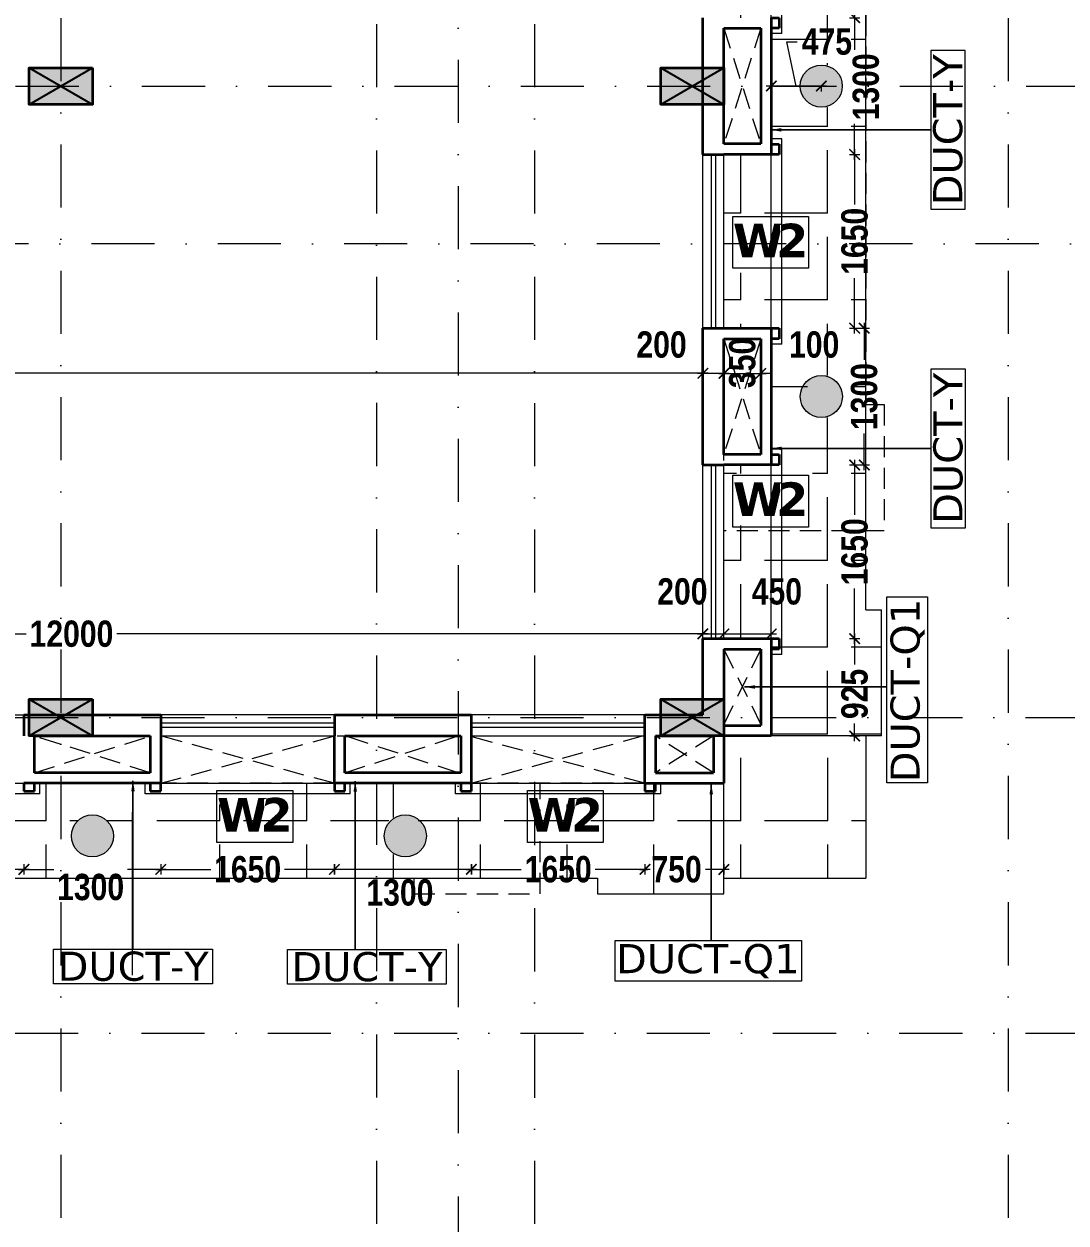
# Model space of a CAD drawing. Header units: millimetres. Extents: x -3092155 to 4513934, y -12317808 to 1850003.
# Drawn here: x -391685 to -381784, y -5738554 to -5727161 of the extents above; entities that cross this region are included whole.
import ezdxf

# ---------------------------------------------------------------- set-up
doc = ezdxf.new("R2010")
doc.units = ezdxf.units.MM
doc.header["$LTSCALE"] = 2
doc.header["$MEASUREMENT"] = 0
doc.header["$PDMODE"] = 34
doc.header["$PDSIZE"] = 500
for name, pattern in [('DASHDOT', [1, 0.5, -0.25, 0, -0.25]), ('DASHED2', [0.375, 0.25, -0.125]), ('HIDDEN', [0.375, 0.25, -0.125])]:
    doc.linetypes.add(name, pattern=pattern)
for name, color, linetype, lineweight in [('COL. R', 140, 'Continuous', 15), ('coloumn', 10, 'Continuous', 35), ('cornice', 12, 'Continuous', 25), ('D DIM', 250, 'Continuous', 9), ('DUCT', 37, 'Continuous', 35), ('glass', 5, 'Continuous', 15), ('GRID', 251, 'DASHDOT', 5), ('HAT', 42, 'Continuous', 5), ('PROJ', 251, 'HIDDEN', 5), ('SILL', 74, 'Continuous', 9), ('W2', 162, 'Continuous', 5)]:
    doc.layers.add(name, color=color, linetype=linetype, lineweight=lineweight)
doc.layers.add('DOT', color=7, linetype='DASHED2', lineweight=0, true_color=0x89067c)
doc.layers.add('duct text', color=7, linetype='Continuous', lineweight=5, true_color=0x30182a)
doc.styles.add('door', font='arial.ttf', dxfattribs={"height": 70})
doc.styles.add('INNER DIM', font='ARIALNB.TTF', dxfattribs={"height": 250})
doc.styles.add('style2', font='verdana.ttf')
doc.dimstyles.new('DOOR', dxfattribs={"dimtxt": 100, "dimasz": 100, "dimexe": 25, "dimexo": 50, "dimgap": 25, "dimtad": 0, "dimtih": 1, "dimtoh": 1, "dimdec": 0, "dimzin": 3, "dimdsep": 46, "dimtxsty": 'door', "dimblk": 'OBLIQUE', "dimcen": 200, "dimclrd": 256, "dimclre": 256, "dimclrt": 256, "dimadec": 0, "dimazin": 0, "dimtfac": 1, "dimtdec": 0, "dimtofl": 0, "dimtmove": 2, "dimatfit": 3, "dimfxl": 300, "dimfxlon": 1, "dimfrac": 1, "dimtolj": 1, "dimtzin": 0, "dimlwd": -1, "dimlwe": -1, "dimarcsym": 0})
doc.dimstyles.new('external final', dxfattribs={"dimscale": 0, "dimtxt": 250, "dimasz": 100, "dimexe": 50, "dimexo": 50, "dimgap": 50, "dimtad": 0, "dimdec": 0, "dimzin": 0, "dimdsep": 46, "dimtxsty": 'INNER DIM', "dimblk": 'ARCHTICK', "dimcen": 100, "dimdle": 50, "dimclrd": 256, "dimclre": 256, "dimclrt": 256, "dimadec": 0, "dimazin": 0, "dimtfac": 1, "dimtdec": 0, "dimtix": 1, "dimtmove": 1, "dimatfit": 3, "dimfxl": 50, "dimfxlon": 1, "dimtolj": 1, "dimtzin": 0, "dimlwd": -1, "dimlwe": -1, "dimarcsym": 1})
doc.dimstyles.new('INNER DIM', dxfattribs={"dimscale": 0, "dimtxt": 250, "dimasz": 100, "dimexe": 50, "dimexo": 50, "dimgap": 50, "dimtad": 0, "dimdec": 0, "dimzin": 0, "dimdsep": 46, "dimtxsty": 'INNER DIM', "dimblk": 'ARCHTICK', "dimcen": 100, "dimdle": 50, "dimclrd": 256, "dimclre": 256, "dimclrt": 256, "dimadec": 0, "dimazin": 0, "dimtfac": 1, "dimtdec": 0, "dimtix": 1, "dimtmove": 2, "dimatfit": 3, "dimfxl": 50, "dimfxlon": 1, "dimtolj": 1, "dimtzin": 0, "dimlwd": -1, "dimlwe": -1, "dimarcsym": 1})
pattern_1 = [(180, (-832849.45, -16659), (0, 825), [600, -225]), (90, (-832849.45, -16659), (825, 5e-14), [600, -225])]

# ---------------------------------------------------------------- blocks, each defined once
blk = doc.blocks.new('TGTG')
at = {"layer": 'W2', "lineweight": 15, "ltscale": 0.1}
for p, q in [((-1113180, -7689732), (-1112460, -7689732)), ((-1113180, -7690226), (-1113180, -7689732)), ((-1112460, -7689732), (-1112460, -7690226)), ((-1112460, -7690226), (-1113180, -7690226))]:
    blk.add_line(p, q, dxfattribs=at)
at = {"layer": 'W2', "ltscale": 100, "insert": (-1113179, -7689802), "char_height": 320, "width": 715, "attachment_point": 1, "style": 'style2'}
blk.add_mtext('{\\fVerdana|b1|i0|c0|p34;\\T0.8;W2}', dxfattribs=at)
blk = doc.blocks.new('_ArchTick')
at = {"color": 0, "linetype": 'ByBlock', "const_width": 0.15}
blk.add_lwpolyline([(-0.5, -0.5), (0.5, 0.5)], dxfattribs=at)
blk = doc.blocks.new('*D626')
at = {"layer": 'D DIM', "ltscale": 100, "transparency": 16777216}
for p, q in [((-383792, -5728351), (-383792, -5728876)), ((-383842, -5728401), (-383742, -5728401)), ((-383792, -5730101), (-383792, -5729576)), ((-383842, -5730051), (-383742, -5730051))]:
    blk.add_line(p, q, dxfattribs=at)
at = {"layer": 'Defpoints', "color": 0, "lineweight": 50, "ltscale": 100, "transparency": 16777216}
for p in [(-384584, -5728401), (-384584, -5730051), (-383792, -5730051)]:
    blk.add_point(p, dxfattribs=at)
at = {"layer": 'D DIM', "ltscale": 100, "transparency": 16777216, "xscale": 100, "yscale": 100, "zscale": 100}
for p, rotation in [((-383792, -5728401), 90), ((-383792, -5730051), 270)]:
    blk.add_blockref('_ArchTick', p, dxfattribs=dict(at, rotation=rotation))
at = {"layer": 'D DIM', "ltscale": 100, "transparency": 16777216, "insert": (-383792, -5729226), "char_height": 250, "attachment_point": 5, "rotation": 90, "style": 'INNER DIM'}
blk.add_mtext('\\A1;1650', dxfattribs=at)
blk = doc.blocks.new('*D627')
at = {"layer": 'D DIM', "ltscale": 100, "transparency": 16777216}
for p, q in [((-383792, -5731301), (-383792, -5731826)), ((-383842, -5731351), (-383742, -5731351)), ((-383792, -5733051), (-383792, -5732526)), ((-383842, -5733001), (-383742, -5733001))]:
    blk.add_line(p, q, dxfattribs=at)
at = {"layer": 'Defpoints', "color": 0, "lineweight": 50, "ltscale": 100, "transparency": 16777216}
for p in [(-384584, -5731351), (-384584, -5733001), (-383792, -5733001)]:
    blk.add_point(p, dxfattribs=at)
at = {"layer": 'D DIM', "ltscale": 100, "transparency": 16777216, "xscale": 100, "yscale": 100, "zscale": 100}
for p, rotation in [((-383792, -5731351), 90), ((-383792, -5733001), 270)]:
    blk.add_blockref('_ArchTick', p, dxfattribs=dict(at, rotation=rotation))
at = {"layer": 'D DIM', "ltscale": 100, "transparency": 16777216, "insert": (-383792, -5732176), "char_height": 250, "attachment_point": 5, "rotation": 90, "style": 'INNER DIM'}
blk.add_mtext('\\A1;1650', dxfattribs=at)
blk = doc.blocks.new('*D124')
at = {"layer": 'D DIM', "ltscale": 100, "transparency": 16777216}
for p, q in [((-393385, -5735194), (-392860, -5735194)), ((-393335, -5735144), (-393335, -5735244)), ((-391635, -5735194), (-392160, -5735194)), ((-391685, -5735244), (-391685, -5735144))]:
    blk.add_line(p, q, dxfattribs=at)
at = {"layer": 'Defpoints', "color": 0, "lineweight": 50, "ltscale": 100, "transparency": 16777216}
for p in [(-393335, -5734376), (-391685, -5735194), (-391685, -5735351)]:
    blk.add_point(p, dxfattribs=at)
at = {"layer": 'D DIM', "ltscale": 100, "transparency": 16777216, "xscale": 100, "yscale": 100, "zscale": 100, "rotation": 180}
blk.add_blockref('_ArchTick', (-393335, -5735194), dxfattribs=at)
at = {"layer": 'D DIM', "ltscale": 100, "transparency": 16777216, "xscale": 100, "yscale": 100, "zscale": 100}
blk.add_blockref('_ArchTick', (-391685, -5735194), dxfattribs=at)
at = {"layer": 'D DIM', "ltscale": 100, "transparency": 16777216, "insert": (-392510, -5735194), "char_height": 250, "attachment_point": 5, "style": 'INNER DIM'}
blk.add_mtext('\\A1;1650', dxfattribs=at)
blk = doc.blocks.new('*D125')
at = {"layer": 'D DIM', "ltscale": 100, "transparency": 16777216}
for p, q in [((-390435, -5735194), (-389910, -5735194)), ((-390385, -5735144), (-390385, -5735244)), ((-388685, -5735194), (-389210, -5735194)), ((-388735, -5735244), (-388735, -5735144))]:
    blk.add_line(p, q, dxfattribs=at)
at = {"layer": 'Defpoints', "color": 0, "lineweight": 50, "ltscale": 100, "transparency": 16777216}
for p in [(-390385, -5734376), (-388735, -5735194), (-388735, -5735351)]:
    blk.add_point(p, dxfattribs=at)
at = {"layer": 'D DIM', "ltscale": 100, "transparency": 16777216, "xscale": 100, "yscale": 100, "zscale": 100, "rotation": 180}
blk.add_blockref('_ArchTick', (-390385, -5735194), dxfattribs=at)
at = {"layer": 'D DIM', "ltscale": 100, "transparency": 16777216, "xscale": 100, "yscale": 100, "zscale": 100}
blk.add_blockref('_ArchTick', (-388735, -5735194), dxfattribs=at)
at = {"layer": 'D DIM', "ltscale": 100, "transparency": 16777216, "insert": (-389560, -5735194), "char_height": 250, "attachment_point": 5, "style": 'INNER DIM'}
blk.add_mtext('\\A1;1650', dxfattribs=at)
blk = doc.blocks.new('*D126')
at = {"layer": 'D DIM', "ltscale": 100, "transparency": 16777216}
for p, q in [((-387484, -5735194), (-386960, -5735194)), ((-387434, -5735144), (-387434, -5735244)), ((-385734, -5735194), (-386259, -5735194)), ((-385784, -5735244), (-385784, -5735144))]:
    blk.add_line(p, q, dxfattribs=at)
at = {"layer": 'Defpoints', "color": 0, "lineweight": 50, "ltscale": 100, "transparency": 16777216}
for p in [(-387434, -5734376), (-385784, -5735194), (-385784, -5735351)]:
    blk.add_point(p, dxfattribs=at)
at = {"layer": 'D DIM', "ltscale": 100, "transparency": 16777216, "xscale": 100, "yscale": 100, "zscale": 100, "rotation": 180}
blk.add_blockref('_ArchTick', (-387434, -5735194), dxfattribs=at)
at = {"layer": 'D DIM', "ltscale": 100, "transparency": 16777216, "xscale": 100, "yscale": 100, "zscale": 100}
blk.add_blockref('_ArchTick', (-385784, -5735194), dxfattribs=at)
at = {"layer": 'D DIM', "ltscale": 100, "transparency": 16777216, "insert": (-386609, -5735194), "char_height": 250, "attachment_point": 5, "style": 'INNER DIM'}
blk.add_mtext('\\A1;1650', dxfattribs=at)
blk = doc.blocks.new('*D262')
at = {"layer": 'D DIM', "ltscale": 100, "transparency": 16777216}
for p, q in [((-406679, -5730530), (-406679, -5730430)), ((-385234, -5730530), (-385234, -5730430)), ((-406729, -5730480), (-396837, -5730480)), ((-385184, -5730480), (-395957, -5730480))]:
    blk.add_line(p, q, dxfattribs=at)
at = {"layer": 'Defpoints', "color": 0, "lineweight": 50, "ltscale": 100, "transparency": 16777216}
for p in [(-385234, -5730480), (-406679, -5730703), (-385234, -5730701)]:
    blk.add_point(p, dxfattribs=at)
at = {"layer": 'D DIM', "ltscale": 100, "transparency": 16777216, "xscale": 100, "yscale": 100, "zscale": 100, "rotation": 180}
blk.add_blockref('_ArchTick', (-406679, -5730480), dxfattribs=at)
at = {"layer": 'D DIM', "ltscale": 100, "transparency": 16777216, "xscale": 100, "yscale": 100, "zscale": 100}
blk.add_blockref('_ArchTick', (-385234, -5730480), dxfattribs=at)
at = {"layer": 'D DIM', "ltscale": 100, "transparency": 16777216, "insert": (-396397, -5730480), "char_height": 250, "attachment_point": 5, "style": 'INNER DIM'}
blk.add_mtext('\\A1;21445', dxfattribs=at)
blk = doc.blocks.new('*D263')
at = {"layer": 'D DIM', "ltscale": 100, "transparency": 16777216}
for p, q in [((-385234, -5730530), (-385234, -5730430)), ((-385034, -5730530), (-385034, -5730430)), ((-385284, -5730480), (-384984, -5730480))]:
    blk.add_line(p, q, dxfattribs=at)
at = {"layer": 'Defpoints', "color": 0, "lineweight": 50, "ltscale": 100, "transparency": 16777216}
for p in [(-385034, -5730480), (-385234, -5730701), (-385034, -5730703)]:
    blk.add_point(p, dxfattribs=at)
at = {"layer": 'D DIM', "ltscale": 100, "transparency": 16777216, "xscale": 100, "yscale": 100, "zscale": 100, "rotation": 180}
blk.add_blockref('_ArchTick', (-385234, -5730480), dxfattribs=at)
at = {"layer": 'D DIM', "ltscale": 100, "transparency": 16777216, "xscale": 100, "yscale": 100, "zscale": 100}
blk.add_blockref('_ArchTick', (-385034, -5730480), dxfattribs=at)
at = {"layer": 'D DIM', "ltscale": 100, "transparency": 16777216, "insert": (-385627, -5730208), "char_height": 250, "attachment_point": 5, "style": 'INNER DIM'}
blk.add_mtext('\\A1;200', dxfattribs=at)
blk = doc.blocks.new('*D264')
at = {"layer": 'D DIM', "ltscale": 100, "transparency": 16777216}
for p, q in [((-385034, -5730531), (-385034, -5730431)), ((-384684, -5730531), (-384684, -5730431)), ((-385084, -5730481), (-384634, -5730481))]:
    blk.add_line(p, q, dxfattribs=at)
at = {"layer": 'Defpoints', "color": 0, "lineweight": 50, "ltscale": 100, "transparency": 16777216}
for p in [(-384684, -5730481), (-385034, -5730701), (-384684, -5730701)]:
    blk.add_point(p, dxfattribs=at)
at = {"layer": 'D DIM', "ltscale": 100, "transparency": 16777216, "xscale": 100, "yscale": 100, "zscale": 100, "rotation": 180}
blk.add_blockref('_ArchTick', (-385034, -5730481), dxfattribs=at)
at = {"layer": 'D DIM', "ltscale": 100, "transparency": 16777216, "xscale": 100, "yscale": 100, "zscale": 100}
blk.add_blockref('_ArchTick', (-384684, -5730481), dxfattribs=at)
at = {"layer": 'D DIM', "ltscale": 100, "transparency": 16777216, "insert": (-384859, -5730381), "char_height": 250, "attachment_point": 5, "rotation": 90, "style": 'INNER DIM'}
blk.add_mtext('\\A1;350', dxfattribs=at)
blk = doc.blocks.new('*D741')
at = {"layer": 'D DIM', "ltscale": 100, "transparency": 16777216}
for p, q in [((-384684, -5730530), (-384684, -5730430)), ((-384584, -5730530), (-384584, -5730430)), ((-384684, -5730480), (-384584, -5730480))]:
    blk.add_line(p, q, dxfattribs=at)
at = {"layer": 'Defpoints', "color": 0, "lineweight": 50, "ltscale": 100, "transparency": 16777216}
for p in [(-384584, -5730480), (-384684, -5730703), (-384584, -5730701)]:
    blk.add_point(p, dxfattribs=at)
at = {"layer": 'D DIM', "ltscale": 100, "transparency": 16777216, "insert": (-384177, -5730208), "char_height": 250, "attachment_point": 5, "style": 'INNER DIM'}
blk.add_mtext('\\A1;100', dxfattribs=at)
blk = doc.blocks.new('*D270')
at = {"layer": 'D DIM', "ltscale": 100, "transparency": 16777216}
for p, q in [((-397234, -5733006), (-397234, -5732906)), ((-385234, -5733006), (-385234, -5732906)), ((-397284, -5732956), (-391664, -5732956)), ((-385184, -5732956), (-390804, -5732956))]:
    blk.add_line(p, q, dxfattribs=at)
at = {"layer": 'Defpoints', "color": 0, "lineweight": 50, "ltscale": 100, "transparency": 16777216}
for p in [(-385234, -5732956), (-385234, -5733576), (-397234, -5733926)]:
    blk.add_point(p, dxfattribs=at)
at = {"layer": 'D DIM', "ltscale": 100, "transparency": 16777216, "xscale": 100, "yscale": 100, "zscale": 100, "rotation": 180}
blk.add_blockref('_ArchTick', (-397234, -5732956), dxfattribs=at)
at = {"layer": 'D DIM', "ltscale": 100, "transparency": 16777216, "xscale": 100, "yscale": 100, "zscale": 100}
blk.add_blockref('_ArchTick', (-385234, -5732956), dxfattribs=at)
at = {"layer": 'D DIM', "ltscale": 100, "transparency": 16777216, "insert": (-391234, -5732956), "char_height": 250, "attachment_point": 5, "style": 'INNER DIM'}
blk.add_mtext('\\A1;12000', dxfattribs=at)
blk = doc.blocks.new('*D271')
at = {"layer": 'D DIM', "ltscale": 100, "transparency": 16777216}
for p, q in [((-385234, -5733006), (-385234, -5732906)), ((-385034, -5732956), (-385034, -5732906)), ((-385284, -5732956), (-384984, -5732956))]:
    blk.add_line(p, q, dxfattribs=at)
at = {"layer": 'Defpoints', "color": 0, "lineweight": 50, "ltscale": 100, "transparency": 16777216}
for p in [(-385034, -5732956), (-385034, -5732956), (-385234, -5733576)]:
    blk.add_point(p, dxfattribs=at)
at = {"layer": 'D DIM', "ltscale": 100, "transparency": 16777216, "xscale": 100, "yscale": 100, "zscale": 100, "rotation": 180}
blk.add_blockref('_ArchTick', (-385234, -5732956), dxfattribs=at)
at = {"layer": 'D DIM', "ltscale": 100, "transparency": 16777216, "xscale": 100, "yscale": 100, "zscale": 100}
blk.add_blockref('_ArchTick', (-385034, -5732956), dxfattribs=at)
at = {"layer": 'D DIM', "ltscale": 100, "transparency": 16777216, "insert": (-385429, -5732554), "char_height": 250, "attachment_point": 5, "style": 'INNER DIM'}
blk.add_mtext('\\A1;200', dxfattribs=at)
blk = doc.blocks.new('*D272')
at = {"layer": 'D DIM', "ltscale": 100, "transparency": 16777216}
for p, q in [((-385034, -5732956), (-385034, -5732906)), ((-384584, -5732956), (-384584, -5732906)), ((-385084, -5732956), (-384534, -5732956))]:
    blk.add_line(p, q, dxfattribs=at)
at = {"layer": 'Defpoints', "color": 0, "lineweight": 50, "ltscale": 100, "transparency": 16777216}
for p in [(-385034, -5732956), (-384584, -5732956), (-384584, -5733001)]:
    blk.add_point(p, dxfattribs=at)
at = {"layer": 'D DIM', "ltscale": 100, "transparency": 16777216, "xscale": 100, "yscale": 100, "zscale": 100, "rotation": 180}
blk.add_blockref('_ArchTick', (-385034, -5732956), dxfattribs=at)
at = {"layer": 'D DIM', "ltscale": 100, "transparency": 16777216, "xscale": 100, "yscale": 100, "zscale": 100}
blk.add_blockref('_ArchTick', (-384584, -5732956), dxfattribs=at)
at = {"layer": 'D DIM', "ltscale": 100, "transparency": 16777216, "insert": (-384531, -5732554), "char_height": 250, "attachment_point": 5, "style": 'INNER DIM'}
blk.add_mtext('\\A1;450', dxfattribs=at)
blk = doc.blocks.new('*D877')
at = {"layer": 'D DIM', "ltscale": 100, "transparency": 16777216}
for p, q in [((-391736, -5735194), (-391403, -5735194)), ((-391686, -5735144), (-391686, -5735244)), ((-390335, -5735194), (-390702, -5735194)), ((-390385, -5735144), (-390385, -5735244))]:
    blk.add_line(p, q, dxfattribs=at)
at = {"layer": 'Defpoints', "color": 0, "lineweight": 50, "ltscale": 100, "transparency": 16777216}
for p in [(-391686, -5734376), (-390385, -5734376), (-390385, -5735194)]:
    blk.add_point(p, dxfattribs=at)
at = {"layer": 'D DIM', "ltscale": 100, "transparency": 16777216, "xscale": 100, "yscale": 100, "zscale": 100, "rotation": 180}
blk.add_blockref('_ArchTick', (-391686, -5735194), dxfattribs=at)
at = {"layer": 'D DIM', "ltscale": 100, "transparency": 16777216, "xscale": 100, "yscale": 100, "zscale": 100}
blk.add_blockref('_ArchTick', (-390385, -5735194), dxfattribs=at)
at = {"layer": 'D DIM', "ltscale": 100, "transparency": 16777216, "insert": (-391052, -5735363), "char_height": 250, "attachment_point": 5, "style": 'INNER DIM'}
blk.add_mtext('\\A1;1300', dxfattribs=at)
blk = doc.blocks.new('*D878')
at = {"layer": 'D DIM', "ltscale": 100, "transparency": 16777216}
for p, q in [((-387385, -5735194), (-388785, -5735194)), ((-388735, -5735144), (-388735, -5735244)), ((-387435, -5735144), (-387435, -5735244))]:
    blk.add_line(p, q, dxfattribs=at)
at = {"layer": 'Defpoints', "color": 0, "lineweight": 50, "ltscale": 100, "transparency": 16777216}
for p in [(-388735, -5734376), (-387435, -5734376), (-388735, -5735194)]:
    blk.add_point(p, dxfattribs=at)
at = {"layer": 'D DIM', "ltscale": 100, "transparency": 16777216, "xscale": 100, "yscale": 100, "zscale": 100, "rotation": 180}
blk.add_blockref('_ArchTick', (-388735, -5735194), dxfattribs=at)
at = {"layer": 'D DIM', "ltscale": 100, "transparency": 16777216, "xscale": 100, "yscale": 100, "zscale": 100}
blk.add_blockref('_ArchTick', (-387435, -5735194), dxfattribs=at)
at = {"layer": 'D DIM', "ltscale": 100, "transparency": 16777216, "insert": (-388113, -5735415), "char_height": 250, "attachment_point": 5, "style": 'INNER DIM'}
blk.add_mtext('\\A1;1300', dxfattribs=at)
blk = doc.blocks.new('*D879')
at = {"layer": 'D DIM', "ltscale": 100, "transparency": 16777216}
for p, q in [((-385835, -5735194), (-385760, -5735194)), ((-385785, -5735144), (-385785, -5735244)), ((-384985, -5735194), (-385208, -5735194)), ((-385035, -5735144), (-385035, -5735244))]:
    blk.add_line(p, q, dxfattribs=at)
at = {"layer": 'Defpoints', "color": 0, "lineweight": 50, "ltscale": 100, "transparency": 16777216}
for p in [(-385785, -5734376), (-385035, -5734376), (-385035, -5735194)]:
    blk.add_point(p, dxfattribs=at)
at = {"layer": 'D DIM', "ltscale": 100, "transparency": 16777216, "xscale": 100, "yscale": 100, "zscale": 100, "rotation": 180}
blk.add_blockref('_ArchTick', (-385785, -5735194), dxfattribs=at)
at = {"layer": 'D DIM', "ltscale": 100, "transparency": 16777216, "xscale": 100, "yscale": 100, "zscale": 100}
blk.add_blockref('_ArchTick', (-385035, -5735194), dxfattribs=at)
at = {"layer": 'D DIM', "ltscale": 100, "transparency": 16777216, "insert": (-385484, -5735194), "char_height": 250, "attachment_point": 5, "style": 'INNER DIM'}
blk.add_mtext('\\A1;750', dxfattribs=at)
blk = doc.blocks.new('*D880')
at = {"layer": 'D DIM', "ltscale": 100, "transparency": 16777216}
for p, q in [((-383842, -5733001), (-383742, -5733001)), ((-383792, -5732951), (-383792, -5733247)), ((-383792, -5733976), (-383792, -5733808)), ((-383842, -5733926), (-383742, -5733926))]:
    blk.add_line(p, q, dxfattribs=at)
at = {"layer": 'Defpoints', "color": 0, "lineweight": 50, "ltscale": 100, "transparency": 16777216}
for p in [(-384584, -5733001), (-384584, -5733926), (-383792, -5733926)]:
    blk.add_point(p, dxfattribs=at)
at = {"layer": 'D DIM', "ltscale": 100, "transparency": 16777216, "xscale": 100, "yscale": 100, "zscale": 100}
for p, rotation in [((-383792, -5733001), 90), ((-383792, -5733926), 270)]:
    blk.add_blockref('_ArchTick', p, dxfattribs=dict(at, rotation=rotation))
at = {"layer": 'D DIM', "ltscale": 100, "transparency": 16777216, "insert": (-383792, -5733527), "char_height": 250, "attachment_point": 5, "rotation": 90, "style": 'INNER DIM'}
blk.add_mtext('\\A1;925', dxfattribs=at)
blk = doc.blocks.new('*D881')
at = {"layer": 'D DIM', "ltscale": 100, "transparency": 16777216}
for p, q in [((-383751, -5730051), (-383651, -5730051)), ((-383701, -5730001), (-383701, -5730351)), ((-383701, -5731401), (-383701, -5731051)), ((-383751, -5731351), (-383651, -5731351))]:
    blk.add_line(p, q, dxfattribs=at)
at = {"layer": 'Defpoints', "color": 0, "lineweight": 50, "ltscale": 100, "transparency": 16777216}
for p in [(-384584, -5730051), (-383701, -5730051), (-384584, -5731351)]:
    blk.add_point(p, dxfattribs=at)
at = {"layer": 'D DIM', "ltscale": 100, "transparency": 16777216, "xscale": 100, "yscale": 100, "zscale": 100}
for p, rotation in [((-383701, -5730051), 90), ((-383701, -5731351), 270)]:
    blk.add_blockref('_ArchTick', p, dxfattribs=dict(at, rotation=rotation))
at = {"layer": 'D DIM', "ltscale": 100, "transparency": 16777216, "insert": (-383701, -5730701), "char_height": 250, "attachment_point": 5, "rotation": 90, "style": 'INNER DIM'}
blk.add_mtext('\\A1;1300', dxfattribs=at)
blk = doc.blocks.new('*D882')
at = {"layer": 'D DIM', "ltscale": 100, "transparency": 16777216}
for p, q in [((-383842, -5727101), (-383742, -5727101)), ((-383792, -5727051), (-383792, -5727407)), ((-383792, -5728451), (-383792, -5728108)), ((-383842, -5728401), (-383742, -5728401))]:
    blk.add_line(p, q, dxfattribs=at)
at = {"layer": 'Defpoints', "color": 0, "lineweight": 50, "ltscale": 100, "transparency": 16777216}
for p in [(-384584, -5727101), (-383792, -5727101), (-384584, -5728401)]:
    blk.add_point(p, dxfattribs=at)
at = {"layer": 'D DIM', "ltscale": 100, "transparency": 16777216, "xscale": 100, "yscale": 100, "zscale": 100}
for p, rotation in [((-383792, -5727101), 90), ((-383792, -5728401), 270)]:
    blk.add_blockref('_ArchTick', p, dxfattribs=dict(at, rotation=rotation))
at = {"layer": 'D DIM', "ltscale": 100, "transparency": 16777216, "insert": (-383685, -5727758), "char_height": 250, "attachment_point": 5, "rotation": 90, "style": 'INNER DIM'}
blk.add_mtext('\\A1;1300', dxfattribs=at)
blk = doc.blocks.new('*D563')
at = {"layer": 'D DIM', "ltscale": 100, "transparency": 16777216}
for p, q in [((-384347, -5727751), (-384438, -5727329)), ((-384438, -5727329), (-384338, -5727329)), ((-384584, -5727751), (-384584, -5727701)), ((-384059, -5727751), (-384634, -5727751)), ((-384109, -5727751), (-384109, -5727801))]:
    blk.add_line(p, q, dxfattribs=at)
at = {"layer": 'Defpoints', "color": 0, "lineweight": 50, "ltscale": 100, "transparency": 16777216}
for p in [(-384584, -5727751), (-384584, -5727751), (-384109, -5727751)]:
    blk.add_point(p, dxfattribs=at)
at = {"layer": 'D DIM', "ltscale": 100, "transparency": 16777216, "xscale": 100, "yscale": 100, "zscale": 100, "rotation": 180}
blk.add_blockref('_ArchTick', (-384584, -5727751), dxfattribs=at)
at = {"layer": 'D DIM', "ltscale": 100, "transparency": 16777216, "xscale": 100, "yscale": 100, "zscale": 100}
blk.add_blockref('_ArchTick', (-384109, -5727751), dxfattribs=at)
at = {"layer": 'D DIM', "ltscale": 100, "transparency": 16777216, "insert": (-384056, -5727329), "char_height": 250, "attachment_point": 5, "style": 'INNER DIM'}
blk.add_mtext('\\A1;475', dxfattribs=at)
blk = doc.blocks.new('yhyjhr')
at = {"layer": 'COL. R', "ltscale": 100}
h = blk.add_hatch(color=256, dxfattribs=at)
h.set_gradient(color1=(0, 127, 255), color2=(41, 148, 255), one_color=1, tint=0.58)
h.paths.add_polyline_path([(-422317, -6086298, 1), (-421917, -6086298, 1)])
blk.add_circle((-422117, -6086298), 200, dxfattribs=at)
blk = doc.blocks.new('F.F')
at = {"layer": 'coloumn', "ltscale": 100}
for points in [[(-163655, -5880906), (-163655, -5881256), (-164255, -5881256), (-164255, -5880906)], [(-157655, -5880906), (-157655, -5881256), (-158255, -5881256), (-158255, -5880906)], [(-163655, -5886906), (-163655, -5887256), (-164255, -5887256), (-164255, -5886906)], [(-157655, -5886906), (-157655, -5887256), (-158255, -5887256), (-158255, -5886906)]]:
    blk.add_hatch(color=256, dxfattribs=at).paths.add_polyline_path(points)
at = {"layer": 'coloumn', "lineweight": 25, "ltscale": 100}
for p, q in [((-164255, -5881256), (-163655, -5880906)), ((-164255, -5880906), (-163655, -5881256)), ((-158255, -5881256), (-157655, -5880906)), ((-158255, -5880906), (-157655, -5881256)), ((-164255, -5887256), (-163655, -5886906)), ((-164255, -5886906), (-163655, -5887256)), ((-158255, -5887256), (-157655, -5886906)), ((-158255, -5886906), (-157655, -5887256))]:
    blk.add_line(p, q, dxfattribs=at)
at = {"layer": 'coloumn', "ltscale": 100}
for points in [[(-163655, -5880906), (-163655, -5881256), (-164255, -5881256), (-164255, -5880906)], [(-157655, -5880906), (-157655, -5881256), (-158255, -5881256), (-158255, -5880906)], [(-163655, -5886906), (-163655, -5887256), (-164255, -5887256), (-164255, -5886906)], [(-157655, -5886906), (-157655, -5887256), (-158255, -5887256), (-158255, -5886906)]]:
    blk.add_lwpolyline(points, close=True, dxfattribs=at)
blk = doc.blocks.new('ujuj')
at = {"layer": 'DUCT', "ltscale": 100}
for p, q in [((-427849, -5813156), (-427849, -5813081)), ((-427849, -5813081), (-427749, -5813081)), ((-427749, -5813081), (-427749, -5813156)), ((-426099, -5813156), (-426099, -5813081)), ((-426099, -5813081), (-425999, -5813081)), ((-425999, -5813081), (-425999, -5813156))]:
    blk.add_line(p, q, dxfattribs=at)
at = {"layer": 'PROJ', "ltscale": 250}
blk.add_line((-426099, -5813156), (-427749, -5813156), dxfattribs=at)
at = {"layer": 'SILL', "ltscale": 100}
for p, q in [((-425949, -5813056), (-427899, -5813056)), ((-427899, -5813056), (-427899, -5813156)), ((-426099, -5813156), (-427749, -5813156)), ((-425949, -5813056), (-425949, -5813156))]:
    blk.add_line(p, q, dxfattribs=at)
blk = doc.blocks.new('_Oblique')
at = {"color": 0, "linetype": 'ByBlock', "lineweight": -2}
blk.add_line((-0.5, -0.5), (0.5, 0.5), dxfattribs=at)
blk = doc.blocks.new('6yuj6kit')
at = {"layer": 'duct text', "ltscale": 0.1}
for points in [[(-94068, -5657508), (-94068, -5656000), (-94397, -5656000), (-94397, -5657508)], [(-94066, -5660535), (-94066, -5659027), (-94395, -5659027), (-94395, -5660535)], [(-94813, -5662960), (-94813, -5661191), (-94426, -5661191), (-94426, -5662960)], [(-97394, -5664458), (-95624, -5664458), (-95624, -5664844), (-97394, -5664844)], [(-102731, -5664539), (-101222, -5664539), (-101222, -5664868), (-102731, -5664868)], [(-100510, -5664543), (-99001, -5664543), (-99001, -5664872), (-100510, -5664872)]]:
    blk.add_lwpolyline(points, close=True, dxfattribs=at)
at = {"layer": 'duct text', "ltscale": 0.1, "char_height": 276.64, "width": 1547.24, "attachment_point": 5, "rotation": 90, "style": 'style2'}
for s, insert in [('\\pxt11;DUCT-Y', (-94233, -5656753)), ('\\pxt11;DUCT-Y', (-94231, -5659780)), ('\\pxt11;DUCT-Q1', (-94616, -5662082))]:
    blk.add_mtext(s, dxfattribs=dict(at, insert=insert))
at = {"layer": 'duct text', "ltscale": 0.1, "char_height": 276.64, "width": 1547.24, "attachment_point": 5, "style": 'style2'}
for s, insert in [('\\pxt11;DUCT-Y', (-101975, -5664704)), ('\\pxt11;DUCT-Y', (-99754, -5664708)), ('\\pxt11;DUCT-Q1', (-96515, -5664654))]:
    blk.add_mtext(s, dxfattribs=dict(at, insert=insert))
at = {"layer": 'duct text', "ltscale": 0.1}
for points in [[(-95916, -5656754), (-94397, -5656754), (-95916, -5656754)], [(-95914, -5659781), (-94395, -5659781), (-95914, -5659781)], [(-96167, -5662048), (-94811, -5662048), (-96167, -5662048)], [(-101977, -5662939), (-101977, -5664539), (-101977, -5662939)], [(-99865, -5662943), (-99865, -5664543), (-99865, -5662943)], [(-96482, -5662967), (-96482, -5664458), (-96482, -5662967)]]:
    blk.add_leader(points, dimstyle='DOOR', dxfattribs=at)

msp = doc.modelspace()

# ---------------------------------------------------------------- hatches: boundary and pattern name
at = {"layer": 'HAT', "ltscale": 100}
h = msp.add_hatch(dxfattribs=at)
h.set_pattern_fill('ANGLE', color=256, scale=3000, style=0)
h.set_pattern_definition(pattern_1)
h.paths.add_polyline_path([(-383685.5, -5722776), (-383685.5, -5723475.7), (-385035.5, -5723475.7), (-385035.5, -5723401.2), (-385035.5, -5722501), (-384585.9, -5722501), (-384585.9, -5721576.2), (-383535.5, -5721576.2), (-383535.5, -5722776)])
h.paths.add_polyline_path([(-384297.7, -5722767.2), (-384913.9, -5722767.2), (-384913.9, -5723124.3), (-384297.7, -5723124.3)], flags=0)
h.paths.add_polyline_path([(-383685.5, -5731976.8), (-383685.5, -5732726.5), (-383535.5, -5732726.5), (-383535.5, -5733926.2), (-384585.9, -5733926.2), (-384585.9, -5733001), (-385035.5, -5733001), (-385035.5, -5731976.8)])
h.paths.add_polyline_path([(-383685.5, -5723475.7), (-383685.5, -5731976.8), (-385035.5, -5731976.8), (-385035.5, -5731351), (-384585.9, -5731351), (-384585.9, -5730051), (-385035.5, -5730051), (-385035.5, -5728401.2), (-384585.9, -5728401.2), (-384585.9, -5727101.2), (-385035.5, -5727101.2), (-385035.5, -5725451), (-384585.9, -5725451), (-384585.9, -5724151), (-385035.5, -5724151), (-385035.5, -5723475.7)])
h.paths.add_polyline_path([(-383861.4, -5730701, 1), (-384261.4, -5730701, 1)], flags=16)
h.paths.add_polyline_path([(-384913.9, -5731430.9), (-384913.9, -5731925), (-384193.3, -5731925), (-384193.3, -5731430.9)], flags=16)
h.paths.add_polyline_path([(-384193.3, -5729526.5), (-384193.3, -5729032.4), (-384913.9, -5729032.4), (-384913.9, -5729526.5)], flags=16)
h.paths.add_polyline_path([(-383861.4, -5727751, 1), (-384261.4, -5727751, 1)], flags=16)
h.paths.add_polyline_path([(-384297.7, -5726824.3), (-384297.7, -5726467.2), (-384913.9, -5726467.2), (-384913.9, -5726824.3)], flags=0)
h.paths.add_polyline_path([(-384297.7, -5725924.3), (-384297.7, -5725567.2), (-384913.9, -5725567.2), (-384913.9, -5725924.3)], flags=0)
h.paths.add_polyline_path([(-383861.4, -5724801, 1), (-384261.4, -5724801, 1)], flags=16)
h.paths.add_polyline_path([(-384297.3, -5724074.1), (-384297.3, -5723716.9), (-384913.5, -5723716.9), (-384913.5, -5724074.1)], flags=0)
h.paths.add_polyline_path([(-384226.9, -5722704.3), (-384988.6, -5722704.3), (-384988.6, -5723185.2), (-384226.9, -5723185.2)], flags=24)
h.paths.add_polyline_path([(-384219.8, -5723651.2), (-384994.9, -5723651.2), (-384994.9, -5724137.8), (-384219.8, -5724137.8)], flags=24)
h.paths.add_polyline_path([(-384220.2, -5725501.4), (-384995.3, -5725501.4), (-384995.3, -5725988.1), (-384220.2, -5725988.1)], flags=24)
h.paths.add_polyline_path([(-384226.9, -5726404.3), (-384988.6, -5726404.3), (-384988.6, -5726885.2), (-384226.9, -5726885.2)], flags=24)
h.paths.add_polyline_path([(-384114.5, -5729023), (-384948.2, -5729023), (-384948.2, -5729509.2), (-384114.5, -5729509.2)], flags=24)
h = msp.add_hatch(dxfattribs=at)
h.set_pattern_fill('ANGLE', color=256, scale=3000, style=0)
h.set_pattern_definition([(180, (-832849, -16659), (0, 825), [600, -225]), (90, (-832849, -16659), (825, 5e-14), [600, -225])])
h.paths.add_polyline_path([(-385035.1, -5734376.2), (-385035.1, -5733926.2), (-385034.7, -5733926.2), (-384585.1, -5733926.2), (-383684.7, -5733926.2), (-383684.7, -5735276.2), (-385035.1, -5735276.2)])
h = msp.add_hatch(dxfattribs=at)
h.set_pattern_fill('ANGLE', color=256, scale=3000, style=0)
h.set_pattern_definition(pattern_1)
h.paths.add_polyline_path([(-386781.1, -5734576), (-386319.4, -5734576), (-386319.4, -5734376.2), (-385786.4, -5734376.2), (-385786.4, -5734376.2), (-385035.9, -5734376.2), (-385035.9, -5735426.2), (-386235.7, -5735426.2), (-386235.7, -5735276.2), (-386781.1, -5735276.2)])
h.paths.add_polyline_path([(-394844, -5734440.8), (-395282.2, -5734440.8), (-395282.2, -5734376.2), (-394636.4, -5734376.1), (-394636.4, -5734376.1), (-393336.4, -5734376.3), (-393336.4, -5734376.2), (-392940, -5734376.2), (-392940, -5734576), (-392219.4, -5734576), (-392219.4, -5734376.2), (-391686.4, -5734376.1), (-391686.4, -5734376.1), (-390386.4, -5734376.3), (-390386.4, -5734376.2), (-389989.6, -5734376.2), (-389989.6, -5734576), (-389269, -5734576), (-389269, -5734376.2), (-388736.4, -5734376.1), (-388736, -5734376.1), (-387436, -5734376.3), (-387436, -5734376.2), (-387040, -5734376.2), (-387040, -5734576), (-386781.1, -5734576), (-386781.1, -5735276.2), (-395282.2, -5735276.2), (-395282.2, -5734934.9), (-394844, -5734934.9)])
h.paths.add_polyline_path([(-388279.4, -5734876.2, 1), (-387879.4, -5734876.2, 1)], flags=16)
h.paths.add_polyline_path([(-391236.9, -5734877.8, 1), (-390836.9, -5734877.8, 1)], flags=16)
h.paths.add_polyline_path([(-394194.4, -5734876.2, 1), (-393794.4, -5734876.2, 1)], flags=16)
h.paths.add_polyline_path([(-397035.5, -5734376.2), (-396286.4, -5734376.2), (-396286.4, -5734376.2), (-395282.2, -5734376.2), (-395282.2, -5734440.8), (-395564.6, -5734440.8), (-395564.6, -5734934.9), (-395282.2, -5734934.9), (-395282.2, -5735276.2), (-395836.2, -5735276.2), (-395836.2, -5735426.2), (-397035.5, -5735426.2), (-397035.5, -5735376.2)])
h.paths.add_polyline_path([(-394765.1, -5734431.4), (-395598.9, -5734431.4), (-395598.9, -5734917.6), (-394765.1, -5734917.6)], flags=9)

# ---------------------------------------------------------------- linework, layer by layer
at = {"layer": 'D DIM', "ltscale": 100}
msp.add_line((-390658.3, -5734651.2), (-390658.3, -5736198), dxfattribs=at)
at = {"layer": 'DOT', "linetype": 'Continuous', "ltscale": 400}
for p, q in [((-383685.5, -5732726.5), (-383685.5, -5722776)), ((-383685.5, -5732726.5), (-383535.5, -5732726.5)), ((-383535.5, -5733926.2), (-383535.5, -5732726.5)), ((-383535.5, -5733926.2), (-384585.9, -5733926.2)), ((-383684.7, -5733926.2), (-383684.7, -5735276.2)), ((-385035.9, -5735426.2), (-385035.9, -5734376.2)), ((-395836.2, -5735276.2), (-386235.7, -5735276.2)), ((-386235.7, -5735276.2), (-386235.7, -5735426.2)), ((-385035.1, -5735276.2), (-383684.7, -5735276.2)), ((-386235.7, -5735426.2), (-385035.9, -5735426.2))]:
    msp.add_line(p, q, dxfattribs=at)
at = {"layer": 'DOT', "ltscale": 400}
for p, q in [((-383685.5, -5724675.5), (-383685.5, -5730777)), ((-384684.3, -5727201), (-385034.3, -5728301)), ((-385034.3, -5727201), (-384684.3, -5728301)), ((-385034.7, -5731307.6), (-385034.7, -5730107.9)), ((-384684.3, -5730151), (-385034.3, -5731251)), ((-385034.3, -5730151), (-384684.3, -5731251)), ((-383685.5, -5730777), (-383511.5, -5730777)), ((-383511.5, -5730777), (-383511.5, -5731976.8)), ((-383511.5, -5731976.8), (-385035.5, -5731976.8)), ((-384684.3, -5733101), (-385034.3, -5733816)), ((-385034.3, -5733101), (-384684.3, -5733816)), ((-390485.1, -5734276.2), (-391585.6, -5733926.2)), ((-391585.6, -5734276.2), (-390485.1, -5733926.2)), ((-388735.2, -5734376.2), (-390385.2, -5733926.2)), ((-390385.1, -5734376.2), (-388735.2, -5733926.2)), ((-388709.6, -5733926.2), (-387509.8, -5733926.2)), ((-387558.8, -5734276.2), (-388635.2, -5733926.2)), ((-388635.2, -5734276.2), (-387558.8, -5733926.2)), ((-387434.7, -5734376.2), (-385808.8, -5733926.2)), ((-385784.7, -5734376.2), (-387434.7, -5733932.8)), ((-385134.7, -5733926.2), (-385684.7, -5734276.2)), ((-385134.3, -5734276.2), (-385684.7, -5733926.2)), ((-388735.2, -5734376.2), (-390385.1, -5734376.2)), ((-385784.7, -5734376.2), (-387434.7, -5734376.2)), ((-386781.1, -5735426.2), (-386781.1, -5734376.2)), ((-394082.5, -5735276.2), (-387980.9, -5735276.2)), ((-387980.9, -5735276.2), (-387980.9, -5735426.2)), ((-387980.9, -5735426.2), (-386781.1, -5735426.2))]:
    msp.add_line(p, q, dxfattribs=at)
at = {"layer": 'DUCT', "ltscale": 100}
for p, q in [((-385234.7, -5728401.2), (-385234.7, -5727101.2)), ((-384584.3, -5727101.2), (-384584.3, -5728401)), ((-385034.7, -5728301), (-385034.7, -5727201)), ((-385034.7, -5727201), (-384684.3, -5727201)), ((-384684.3, -5727201), (-384684.3, -5728301)), ((-384684.3, -5728301), (-385034.7, -5728301)), ((-385234.7, -5728401.2), (-385034.7, -5728401.2)), ((-384584.3, -5728401), (-385034.3, -5728401)), ((-385234.7, -5731351.2), (-385234.7, -5730051.2)), ((-385234.7, -5730051.2), (-385034.7, -5730051.2)), ((-385034.3, -5730051), (-384584.3, -5730051.2)), ((-384584.3, -5730051.2), (-384584.3, -5731351)), ((-385034.7, -5731251), (-385034.7, -5730151)), ((-385034.7, -5730151), (-384684.3, -5730151.2)), ((-384684.3, -5730151.2), (-384684.3, -5731251)), ((-384684.3, -5731251), (-385034.7, -5731251)), ((-385234.7, -5731351.2), (-385034.7, -5731351.2)), ((-384584.3, -5731351), (-385034.3, -5731351)), ((-385234.7, -5733001.2), (-384584.3, -5733001.2)), ((-385234.7, -5733726.2), (-385234.7, -5733001.2)), ((-384584.3, -5733001.2), (-384584.3, -5733926.2)), ((-385034.7, -5733101.2), (-384684.3, -5733101.2)), ((-385034.7, -5733101.2), (-385034.7, -5733826.2)), ((-384684.3, -5733101.2), (-384684.3, -5733826.2)), ((-391685.2, -5733726.2), (-391685.2, -5733926.2)), ((-391685.2, -5733726.2), (-390385.2, -5733726.2)), ((-390385.2, -5733726.2), (-390385.2, -5733926.2)), ((-388735.2, -5733726.2), (-387434.7, -5733726.2)), ((-388735.2, -5733726.2), (-388735.2, -5733926.2)), ((-387434.7, -5733726.2), (-387434.7, -5733926.2)), ((-385784.7, -5734376.2), (-385784.7, -5733726.2)), ((-385784.7, -5733726.2), (-385234.7, -5733726.2)), ((-385034.7, -5733826.2), (-384684.3, -5733826.2)), ((-391585.6, -5733926.2), (-390485.1, -5733926.2)), ((-391585.6, -5734276.2), (-391585.6, -5733926.2)), ((-390485.1, -5733926.2), (-390485.1, -5734276.2)), ((-390385.1, -5733926.2), (-390385.1, -5734376.2)), ((-388735.2, -5734376.2), (-388735.2, -5733926.2)), ((-388635.2, -5733926.2), (-387534.7, -5733926.2)), ((-388635.2, -5734276.2), (-388635.2, -5733926.2)), ((-387534.7, -5733926.2), (-387534.7, -5734276.2)), ((-387434.7, -5733926.2), (-387434.7, -5734376.2)), ((-385684.7, -5733926.2), (-385684.7, -5734276.2)), ((-385684.7, -5733926.2), (-385134.7, -5733926.2)), ((-385684.7, -5733926.2), (-385134.7, -5733926.2)), ((-385134.7, -5733926.2), (-385134.7, -5734276.2)), ((-385034.7, -5733926.2), (-385034.7, -5734376.2)), ((-384584.3, -5733926.2), (-385034.7, -5733926.2)), ((-390485.1, -5734276.2), (-391585.6, -5734276.2)), ((-387534.7, -5734276.2), (-388635.2, -5734276.2)), ((-385684.7, -5734276.2), (-385134.7, -5734276.2)), ((-390385.1, -5734376.2), (-391685.6, -5734376.2)), ((-387434.7, -5734376.2), (-388735.2, -5734376.2)), ((-385784.7, -5734376.2), (-385034.7, -5734376.2))]:
    msp.add_line(p, q, dxfattribs=at)
at = {"layer": 'glass', "ltscale": 100}
for p, q in [((-385154.7, -5728401.2), (-385154.7, -5730051.2)), ((-385114.7, -5728401.2), (-385114.7, -5730051.2)), ((-385154.7, -5731351.2), (-385154.7, -5733001.2)), ((-385114.7, -5731351.2), (-385114.7, -5733001.2)), ((-388735.2, -5733806.2), (-390385.2, -5733806.2)), ((-388735.2, -5733846.2), (-390385.2, -5733846.2)), ((-385784.7, -5733806.2), (-387434.7, -5733806.2)), ((-385784.7, -5733846.2), (-387434.7, -5733846.2))]:
    msp.add_line(p, q, dxfattribs=at)
at = {"layer": 'GRID', "color": 5, "ltscale": 600}
for p, q in [((-387560.1, -5655495.3), (-387560.1, -5744297.3)), ((-388334.7, -5656355.8), (-388334.7, -5743439.1)), ((-386835.1, -5656356.7), (-386835.1, -5743438.2)), ((-391334.7, -5657499.4), (-391334.7, -5742293.2)), ((-382334.7, -5657499.4), (-382334.7, -5742293.2))]:
    msp.add_line(p, q, dxfattribs=at)
at = {"layer": 'GRID', "color": 6, "ltscale": 600}
for p, q in [((-462570.4, -5727751.2), (-364940, -5727751.2)), ((-366441.5, -5729251.2), (-461068.9, -5729251.2)), ((-460174.6, -5733751.2), (-367335.1, -5733751.2)), ((-460174.6, -5736751.2), (-367335.1, -5736751.2))]:
    msp.add_line(p, q, dxfattribs=at)
at = {"layer": 'SILL', "ltscale": 100}
for p, q in [((-385234.7, -5730051.2), (-385234.7, -5728401.2)), ((-385034.7, -5730051.2), (-385034.7, -5728401.2)), ((-385234.7, -5733001.2), (-385234.7, -5731351.2)), ((-385034.7, -5733001.2), (-385034.7, -5731351.2)), ((-396285.2, -5733726.2), (-391685.2, -5733726.2)), ((-388735.2, -5733726.2), (-390385.2, -5733726.2)), ((-385784.7, -5733726.2), (-387434.7, -5733726.2)), ((-390385.2, -5733926.2), (-388735.2, -5733926.2)), ((-387434.7, -5733926.2), (-385784.7, -5733926.2))]:
    msp.add_line(p, q, dxfattribs=at)

# ---------------------------------------------------------------- block references
at = {"layer": 'COL. R'}
for p in [(38007.7, 358547.5), (38008.7, 355597.2), (31082.2, 351422), (34055.4, 351422)]:
    msp.add_blockref('yhyjhr', p, dxfattribs=at)
at = {"layer": 'coloumn'}
msp.add_blockref('F.F', (-227379.8, 153330), dxfattribs=at)
at = {"layer": 'cornice', "color": 3, "lineweight": 50}
msp.add_blockref('6yuj6kit', (-288672.7, -71412.7), dxfattribs=at)
at = {"layer": 'cornice', "color": 3, "lineweight": 50, "rotation": 270}
for p in [(5428571.1, -6153200.6), (5428571.1, -6156150.6), (5428571.1, -6159100.3)]:
    msp.add_blockref('ujuj', p, dxfattribs=at)
at = {"layer": 'cornice', "color": 3, "lineweight": 50, "xscale": -1, "rotation": 180}
for p in [(34413.7, -11547532.4), (37364.1, -11547532.4), (40314.6, -11547532.4)]:
    msp.add_blockref('ujuj', p, dxfattribs=at)
at = {"layer": 'W2'}
for p in [(728229.6, 1960743.5), (728229.6, 1958285.4), (723328.6, 1955286.9), (726279.1, 1955286.9)]:
    msp.add_blockref('TGTG', p, dxfattribs=at)

# ---------------------------------------------------------------- dimensions: what is measured, and where the dimension line sits
at = {"layer": 'D DIM', "ltscale": 100}
for base, p1, p2, picture, middle in [((-383792.2, -5727101.2), (-384584.3, -5728401), (-384584.3, -5727101.2), '*D882', (-383684.7, -5727757.6)), ((-383792.2, -5733926.2), (-384584.3, -5733001.2), (-384584.3, -5733926.2), '*D880', (-383792.2, -5733527.5))]:
    dim = msp.add_linear_dim(base=base, p1=p1, p2=p2, angle=90, dimstyle='INNER DIM', override={"dimscale": 1}, dxfattribs=at)
    dim.commit()
    dim.dimension.update_dxf_attribs({"geometry": picture, "text_midpoint": middle, "dimtype": 160})
for base, p1, p2, dimstyle, picture, middle in [((-384583.9093, -5727751.2489), (-384109.3945, -5727750.748), (-384583.9093, -5727751.2489), 'external final', '*D563', (-384287.7129, -5727328.7029)), ((-385034.3, -5730479.5), (-385234.3, -5730701.2), (-385034.3, -5730703.1), 'INNER DIM', '*D263', (-385627.3, -5730207.9)), ((-384584.3, -5730479.5), (-384683.9, -5730703.1), (-384584.3, -5730701.1), 'INNER DIM', '*D741', (-384176.9, -5730207.9)), ((-385234.3, -5730479.5), (-406678.9, -5730703.1), (-385234.3, -5730701.2), 'INNER DIM', '*D262', (-396396.9, -5730479.5)), ((-385034.3, -5732956.5), (-385234.3, -5733576.2), (-385034.3, -5732956.5), 'INNER DIM', '*D271', (-385428.7, -5732554.4)), ((-384583.9, -5732956.5), (-385034.3, -5732956.5), (-384583.9, -5733001.2), 'INNER DIM', '*D272', (-384531.4, -5732554.4)), ((-390385.0995, -5735194.4663), (-391685.5889, -5734376.2305), (-390385.0995, -5734376.2305), 'INNER DIM', '*D877', (-391052.3815, -5735363.16)), ((-388735.2005, -5735194.4663), (-387434.7112, -5734376.2305), (-388735.2005, -5734376.2305), 'INNER DIM', '*D878', (-388112.537, -5735414.581)), ((-385034.7, -5735194.5), (-385784.7, -5734376.2), (-385034.7, -5734376.2), 'INNER DIM', '*D879', (-385484.3, -5735194.5))]:
    dim = msp.add_linear_dim(base=base, p1=p1, p2=p2, dimstyle=dimstyle, override={"dimscale": 1}, dxfattribs=at)
    dim.commit()
    dim.dimension.update_dxf_attribs({"geometry": picture, "text_midpoint": middle, "dimtype": 160})
for base, p1, p2, picture, middle in [((-383792.2, -5730051.2), (-384584.3, -5728401), (-384584.3, -5730051.2), '*D626', (-383792.2, -5729226.1)), ((-383700.6, -5730051.2), (-384584.3, -5731351), (-384584.3, -5730051.2), '*D881', (-383700.6, -5730701.1)), ((-383792.2, -5733001.2), (-384584.3, -5731351), (-384584.3, -5733001.2), '*D627', (-383792.2, -5732176.1))]:
    dim = msp.add_linear_dim(base=base, p1=p1, p2=p2, angle=90, dimstyle='INNER DIM', override={"dimscale": 1}, dxfattribs=at)
    dim.commit()
    dim.dimension.update_dxf_attribs({"geometry": picture, "text_midpoint": middle})
dim = msp.add_linear_dim(base=(-384683.9, -5730481.4), p1=(-385034.3, -5730701), p2=(-384683.9, -5730701.1), dimstyle='INNER DIM', override={"dimscale": 1}, dxfattribs=at)
dim.commit()
dim.dimension.update_dxf_attribs({"geometry": '*D264', "text_midpoint": (-384859.1, -5730381.4), "dimtype": 160, "text_rotation": 90})
for base, p1, p2, picture, middle in [((-385234.3, -5732956.5), (-397234.3, -5733926.2), (-385234.3, -5733576.2), '*D270', (-391234.3, -5732956.5)), ((-391685.1753, -5735194.4663), (-393334.686, -5734376.2305), (-391685.1753, -5735351.122), '*D124', (-392509.9307, -5735194.4663)), ((-388734.8, -5735194.5), (-390384.7, -5734376.2), (-388734.8, -5735351.1), '*D125', (-389559.7, -5735194.5)), ((-385784.3, -5735194.5), (-387434.3, -5734376.2), (-385784.3, -5735351.1), '*D126', (-386609.3, -5735194.5))]:
    dim = msp.add_linear_dim(base=base, p1=p1, p2=p2, dimstyle='INNER DIM', override={"dimscale": 1}, dxfattribs=at)
    dim.commit()
    dim.dimension.update_dxf_attribs({"geometry": picture, "text_midpoint": middle})

doc.saveas('drawing.dxf')
